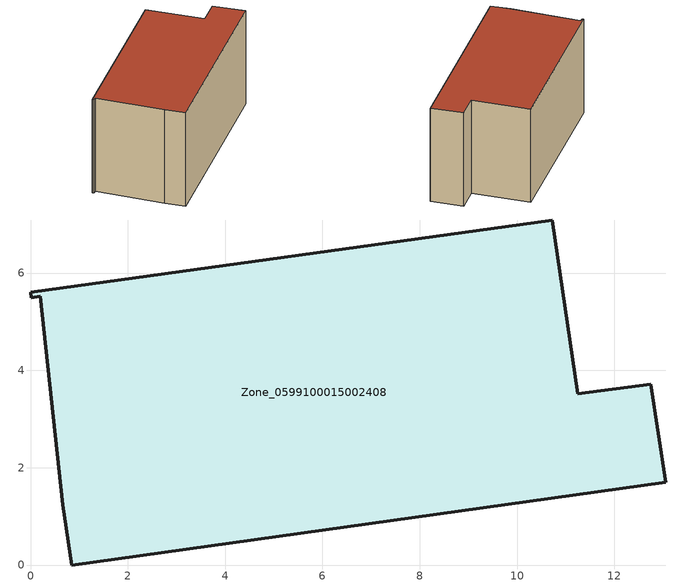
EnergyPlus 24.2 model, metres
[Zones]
Zone_0599100015002408
 floor ground (C_G): 0.02,5.5 0,5.61 10.72,7.09 11.25,3.52 12.75,3.71 13.06,1.7 0.85,0 0.66,1.24 0.2,5.52 z0.77
 wall outside (C_F): 0.85,0 13.06,1.7 12.75,3.71 11.25,3.52 10.72,7.09 0,5.61 0.02,5.5 0.2,5.52 0.66,1.24 0.85,0 z0.77:7.11
 roof outside (C_R): 0,5.61 0.02,5.5 0.2,5.52 0.66,1.24 0.85,0 13.06,1.7 12.75,3.71 11.25,3.52 10.72,7.09 z7.11
[BUILDING]
Pand.0599100015002408: North Axis=0; Terrain=City; Loads Convergence Tolerance Value=0.04; Temperature Convergence Tolerance Value=0.4; Solar Distribution=FullExterior; Maximum Number of Warmup Days=25; Minimum Number of Warmup Days=1
[Site:Location]
Rotterdam.The.Hague.AP_ZH_NLD Design_Conditions: Latitude=51.96; Longitude=4.45; Time Zone=1; Elevation=-4.5
[SITE:GROUNDTEMPERATURE:BUILDINGSURFACE]
18, 18, 18, 18, 18, 18, 18, 18, 18, 18, 18, 18
[MATERIAL] Thermal Absorptance=0.9; Solar Absorptance=0.7; Visible Absorptance=0.7
Name | Roughness | Thickness | Conductivity | Density | Specific Heat
G.TI.1975-1991 | MediumSmooth | 0.15 | 0.288461 | 540 | 1210
F.TI.1975-1991 | Rough | 0.3 | 0.230769 | 1920 | 840
R.TI.1975-1991 | MediumRough | 0.2 | 0.153846 | 1500 | 1000
[CONSTRUCTION]
C_G: G.TI.1975-1991
C_F: F.TI.1975-1991
C_R: R.TI.1975-1991
[ZONE]
Zone_0599100015002408: Type=1; Multiplier=1; Ceiling Height=Autocalculate; Volume=Autocalculate; Floor Area=autocalculate; Part of Total Floor Area=Yes
[ZONEINFILTRATION:DESIGNFLOWRATE]
Infil_Zone_0599100015002408: Zone or ZoneList or Space or SpaceList=Zone_0599100015002408; Schedule=AlwaysOn; Design Flow Rate Calculation Method=Flow/Area; Flow Rate per Floor Area=0.003; Constant Term Coefficient=1; Temperature Term Coefficient=0; Velocity Term Coefficient=0; Velocity Squared Term Coefficient=0
[HVACTEMPLATE:ZONE:IDEALLOADSAIRSYSTEM]
Zone_0599100015002408: Maximum Heating Supply Air Temperature=50; Minimum Cooling Supply Air Temperature=13; Maximum Heating Supply Air Humidity Ratio=0.0156; Minimum Cooling Supply Air Humidity Ratio=0.0077; Heating Limit=NoLimit; Cooling Limit=NoLimit; Dehumidification Control Type=ConstantSensibleHeatRatio; Cooling Sensible Heat Ratio=0.7; Dehumidification Setpoint=60; Humidification Control Type=None; Humidification Setpoint=30; Outdoor Air Method=None; Outdoor Air Flow Rate per Person=0.00944; Outdoor Air Flow Rate per Zone Floor Area=0; Outdoor Air Flow Rate per Zone=0; Demand Controlled Ventilation Type=None; Outdoor Air Economizer Type=NoEconomizer; Heat Recovery Type=None; Sensible Heat Recovery Effectiveness=0.7; Latent Heat Recovery Effectiveness=0.65
[ZONECONTROL:THERMOSTAT]
ThermostatControl_Zone_0599100015002408: Zone or ZoneList=Zone_0599100015002408; Control Type Schedule=DualSetpointControlType; Control 1=Thermostat_Zone_0599100015002408; Temperature Difference Between Cutout And Setpoint=0
[THERMOSTATSETPOINT:DUALSETPOINT]
Thermostat_Zone_0599100015002408: Heating Setpoint Temperature Schedule=HeatingSetpoint_Zone_0599100015002408; Cooling Setpoint Temperature Schedule=CoolingSetpoint_Zone_0599100015002408
[SCHEDULE:COMPACT]
HeatingSetpoint_Zone_0599100015002408: Through: 12/31, For: AllDays, Until: 24:00, 21
CoolingSetpoint_Zone_0599100015002408: Through: 12/31, For: AllDays, Until: 24:00, 24
DualSetpointControlType: Through: 12/31, For: AllDays, Until: 24:00, 4
AlwaysOn: Through: 12/31, For: AllDays, Until: 24:00, 1
